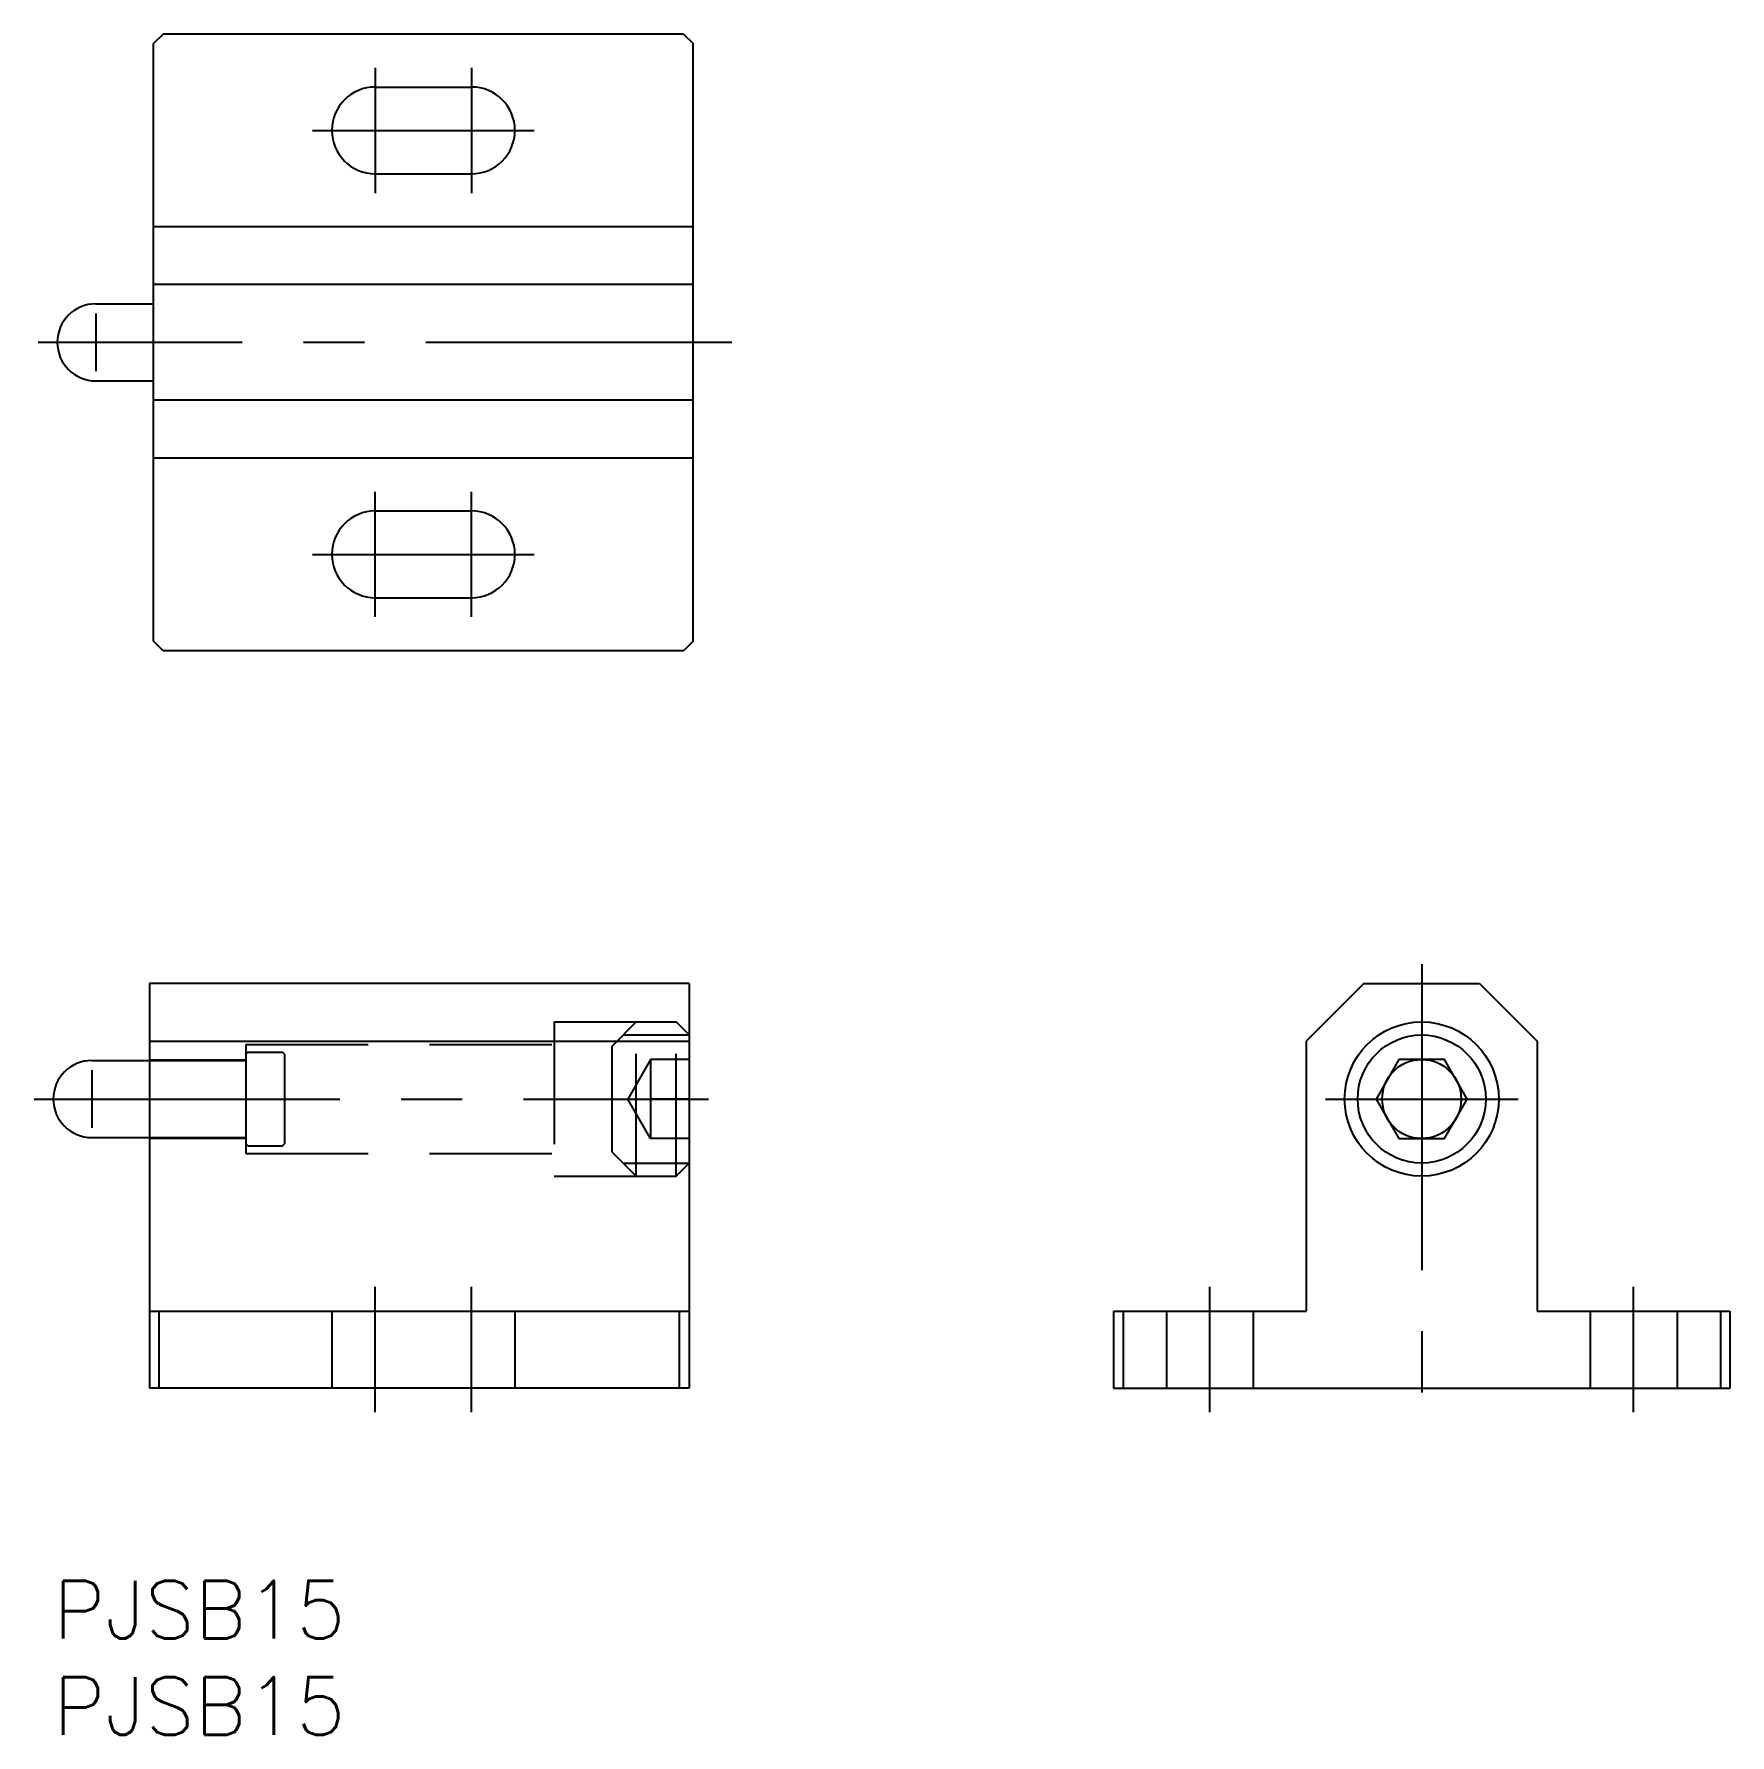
# Model space of a CAD drawing. Extents: x -1 to 87, y -8 to 80.3.
import ezdxf

# ---------------------------------------------------------------- set-up
doc = ezdxf.new("R2010")
doc.units = 0
doc.header["$LTSCALE"] = 0.5
doc.linetypes.add('CENTER', pattern=[50.8, 31.75, -6.35, 6.35, -6.35])
doc.linetypes.add('DASHED', pattern=[19.05, 12.7, -6.35])
for name, color, linetype in [('MSM_CENTER', 1, 'CENTER'), ('MSM_CONTINUOUS', 7, 'CONTINUOUS'), ('MSM_DASHED', 4, 'DASHED'), ('MSM_NARROW', 5, 'CONTINUOUS'), ('MSM_PART_NUMBER', 7, 'CONTINUOUS')]:
    doc.layers.add(name, color=color, linetype=linetype)
doc.styles.get("Standard").update_dxf_attribs({"font": 'txt.shx', "height": 3, "bigfont": 'bigfont.shx'})

# ---------------------------------------------------------------- blocks, each defined once
blk = doc.blocks.new('*U9')
at = {"layer": 'MSM_PART_NUMBER'}
blk.add_text('PJSB15', height=3, dxfattribs=at).set_placement((0, -3))
blk = doc.blocks.new('*U10')
at = {"layer": 'MSM_PART_NUMBER'}
blk.add_text('PJSB15', height=3, dxfattribs=at).set_placement((0, -8))

msp = doc.modelspace()

# ---------------------------------------------------------------- linework, layer by layer
at = {"layer": 'MSM_CENTER'}
for p, q in [((16.708, 78.512), (16.708, 72.012)), ((21.708, 78.512), (21.708, 72.012)), ((13.458, 75.262), (24.958, 75.262)), ((35.208, 64.262), (-0.792, 64.262)), ((16.708, 50.012), (16.708, 56.512)), ((21.708, 50.012), (21.708, 56.512)), ((13.458, 53.262), (24.958, 53.262)), ((71.02, 32), (71.02, 9)), ((-1, 25), (34, 25)), ((66.02, 25), (76.02, 25)), ((16.708, 8.75), (16.708, 15.25)), ((21.708, 8.75), (21.708, 15.25)), ((60.02, 8.75), (60.02, 15.25)), ((82.02, 8.75), (82.02, 15.25))]:
    msp.add_line(p, q, dxfattribs=at)
at = {"layer": 'MSM_CONTINUOUS'}
for p, q in [((5.208, 79.762), (5.708, 80.262)), ((5.208, 48.762), (5.208, 79.762)), ((32.708, 80.262), (5.708, 80.262)), ((32.708, 80.262), (33.208, 79.762)), ((33.208, 48.762), (33.208, 79.762)), ((16.708, 77.512), (21.708, 77.512)), ((16.708, 73.012), (21.708, 73.012)), ((33.208, 70.262), (5.208, 70.262)), ((33.208, 67.262), (5.208, 67.262)), ((2.208, 66.262), (5.208, 66.262)), ((2.208, 62.262), (5.208, 62.262)), ((33.208, 61.262), (5.208, 61.262)), ((33.208, 58.262), (5.208, 58.262)), ((16.708, 55.512), (21.708, 55.512)), ((16.708, 51.012), (21.708, 51.012)), ((5.708, 48.262), (5.208, 48.762)), ((33.208, 48.762), (32.708, 48.262)), ((32.708, 48.262), (5.708, 48.262)), ((5, 31), (5, 10)), ((33, 31), (5, 31)), ((33, 31), (33, 10)), ((68.02, 31), (65.02, 28)), ((68.02, 31), (74.02, 31)), ((74.02, 31), (77.02, 28)), ((5, 28), (33, 28)), ((5, 28), (33, 28)), ((65.02, 28), (65.02, 14)), ((77.02, 28), (77.02, 14)), ((2, 27), (5, 27)), ((69.836, 27.05), (68.653, 25)), ((72.203, 27.05), (69.836, 27.05)), ((73.387, 25), (72.203, 27.05)), ((68.653, 25), (69.836, 22.95)), ((72.203, 22.95), (73.387, 25)), ((2, 23), (5, 23)), ((69.836, 22.95), (72.203, 22.95)), ((5, 14), (33, 14)), ((5.5, 10), (5.5, 14)), ((32.5, 10), (32.5, 14)), ((55.02, 14), (65.02, 14)), ((55.02, 14), (55.02, 10)), ((55.52, 14), (55.52, 10)), ((77.02, 14), (87.02, 14)), ((86.52, 14), (86.52, 10)), ((87.02, 14), (87.02, 10)), ((33, 10), (5, 10)), ((55.02, 10), (87.02, 10))]:
    msp.add_line(p, q, dxfattribs=at)
for radius in [4, 2.05]:
    msp.add_circle((71.02, 25), radius, dxfattribs=at)
for centre, radius, start, end in [((16.708, 75.262), 2.25, 90, 270), ((21.708, 75.262), 2.25, 270, 90), ((2.208, 64.262), 2, 90, 270), ((16.708, 53.262), 2.25, 90, 270), ((21.708, 53.262), 2.25, 270, 90), ((2, 25), 2, 90, 270)]:
    msp.add_arc(centre, radius, start, end, dxfattribs=at)
at = {"layer": 'MSM_DASHED'}
for p, q in [((26, 29), (26, 21)), ((26, 29), (33, 29)), ((29, 27.75), (30.25, 29)), ((29.574, 28.323), (33, 28.323)), ((30.25, 21), (30.25, 29)), ((32.323, 21), (32.323, 29)), ((33, 28.323), (32.323, 29)), ((10, 27.825), (10, 22.175)), ((10, 27.825), (26, 27.825)), ((10.1, 27.425), (10, 27.325)), ((10.1, 27.425), (11.9, 27.425)), ((12, 27.325), (11.9, 27.425)), ((29, 22.25), (29, 27.75)), ((5, 27.04), (10, 27.04)), ((5, 27), (10, 27)), ((12, 27.325), (12, 22.675)), ((31, 27.05), (29.816, 25)), ((33, 27.05), (31, 27.05)), ((31, 27.05), (31, 22.95)), ((31, 22.95), (29.816, 25)), ((33, 25), (31, 25)), ((5, 23), (10, 23)), ((5, 22.96), (10, 22.96)), ((33, 22.95), (31, 22.95)), ((10.1, 22.575), (10, 22.675)), ((10, 22.175), (26, 22.175)), ((10.1, 22.575), (11.9, 22.575)), ((11.9, 22.575), (12, 22.675)), ((29, 22.25), (30.25, 21)), ((29.574, 21.677), (33, 21.677)), ((33, 21.677), (32.323, 21)), ((26, 21), (33, 21)), ((14.458, 14), (14.458, 10)), ((23.958, 14), (23.958, 10)), ((57.77, 14), (57.77, 10)), ((62.27, 14), (62.27, 10)), ((79.77, 14), (79.77, 10)), ((84.27, 14), (84.27, 10))]:
    msp.add_line(p, q, dxfattribs=at)
at = {"layer": 'MSM_NARROW'}
for p, q in [((2.208, 65.757), (2.208, 62.767)), ((2, 26.495), (2, 23.505))]:
    msp.add_line(p, q, dxfattribs=at)
msp.add_circle((71.02, 25), 3.323, dxfattribs=at)

# ---------------------------------------------------------------- block references
at = {"layer": 'MSM_CONTINUOUS'}
for name in ['*U9', '*U10']:
    msp.add_blockref(name, (0, 0), dxfattribs=at)

doc.saveas('drawing.dxf')
